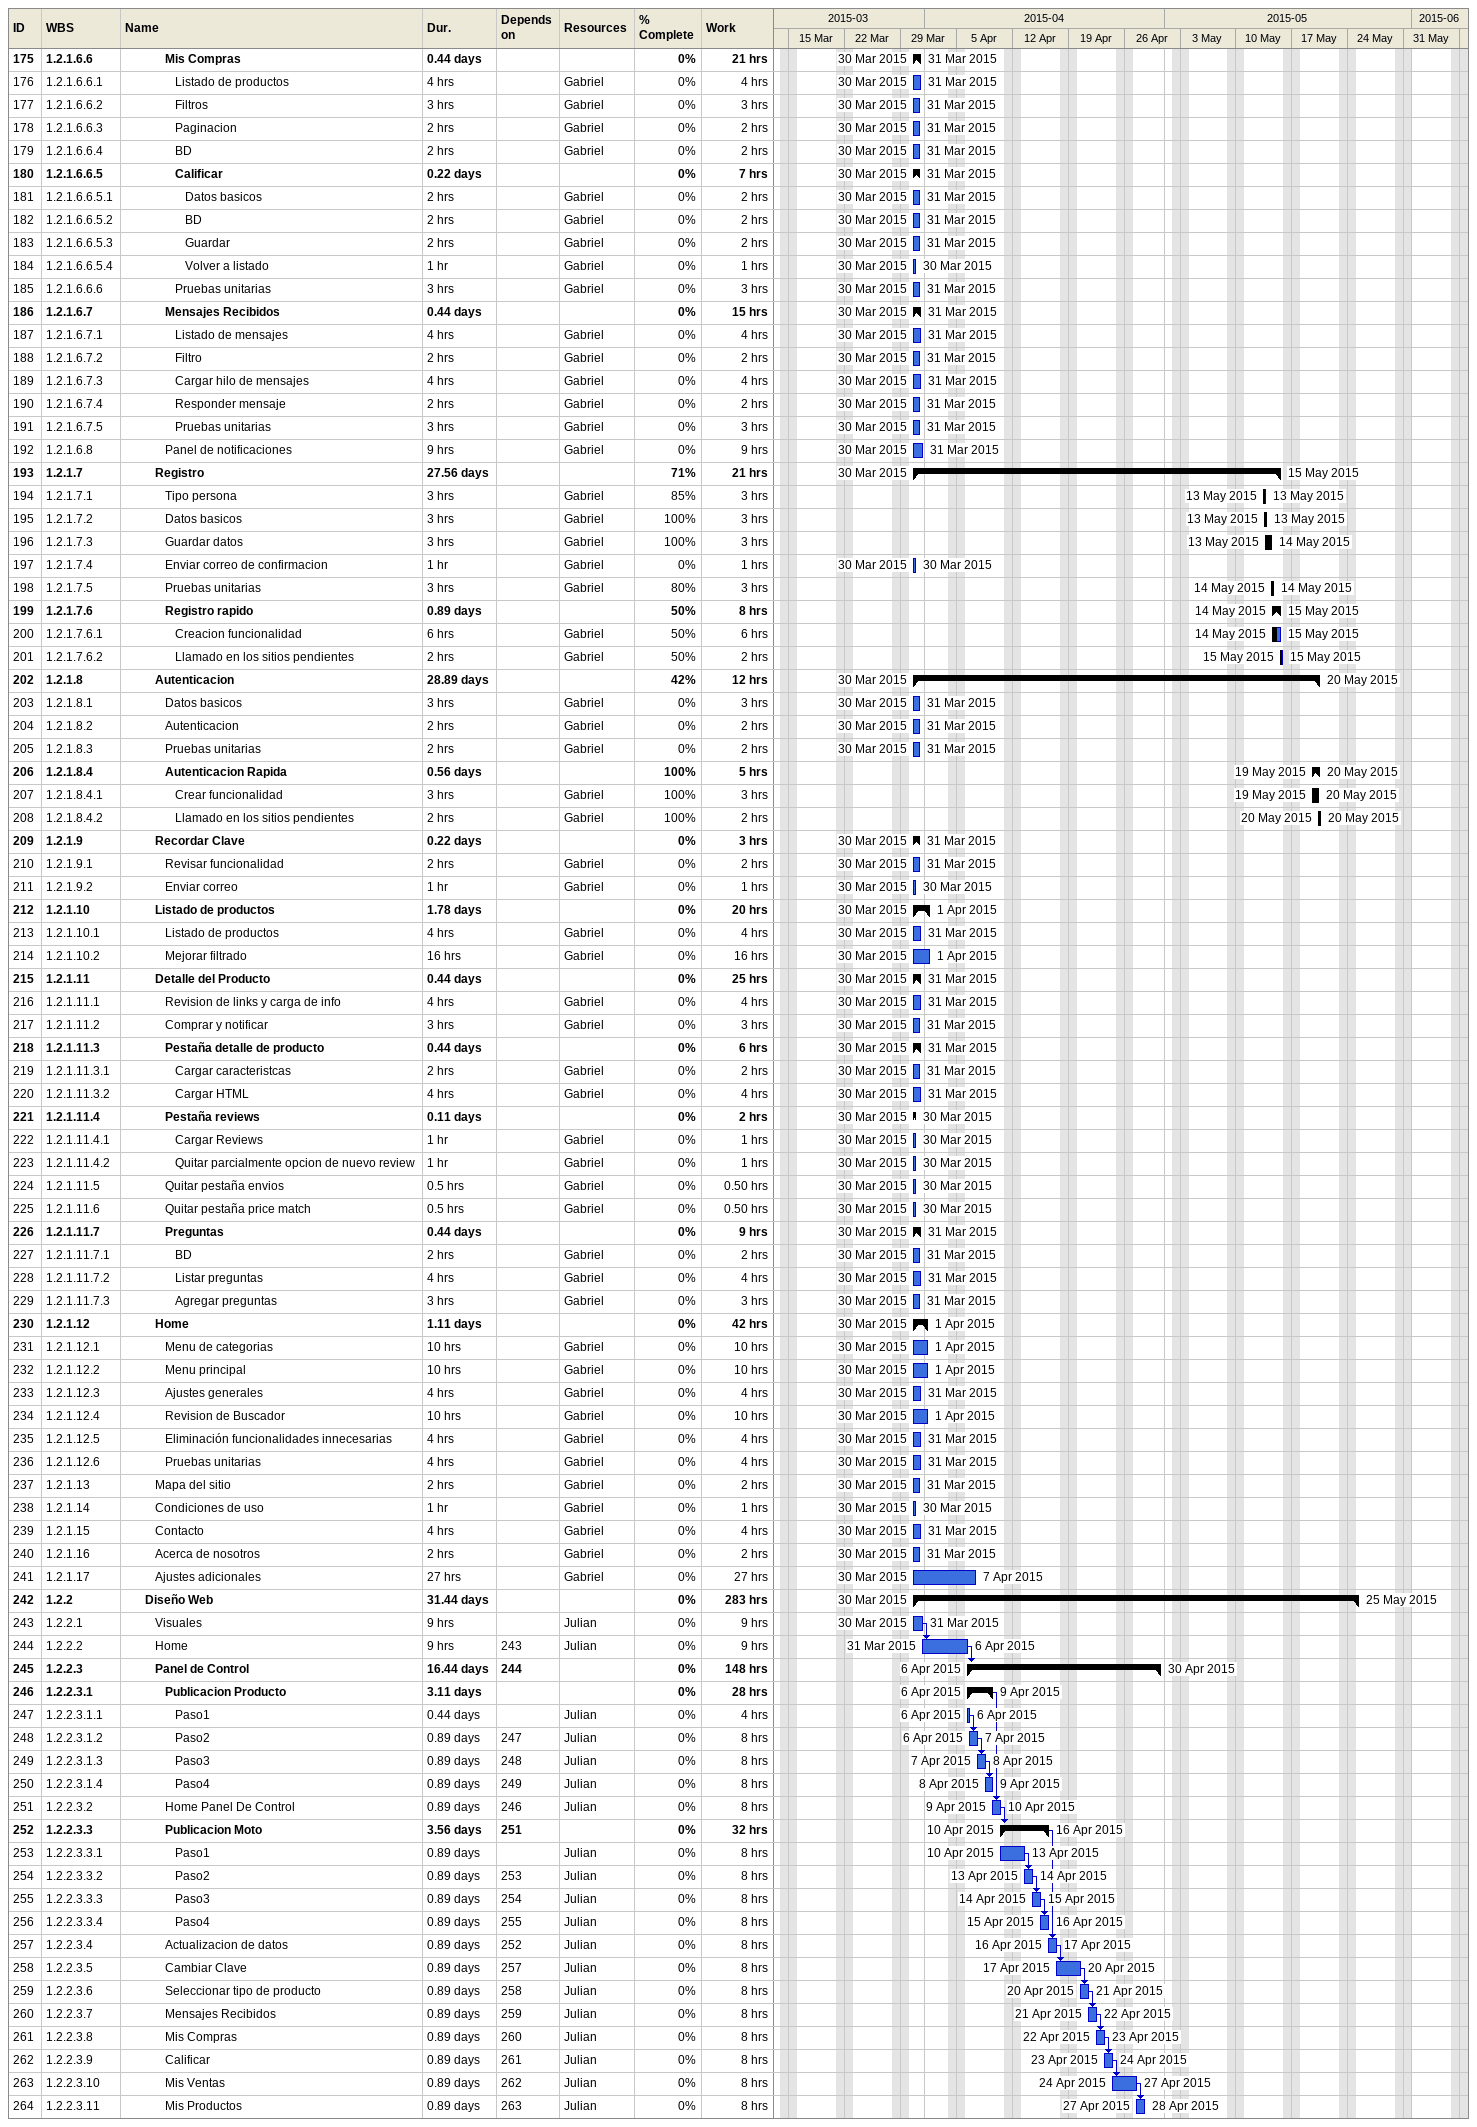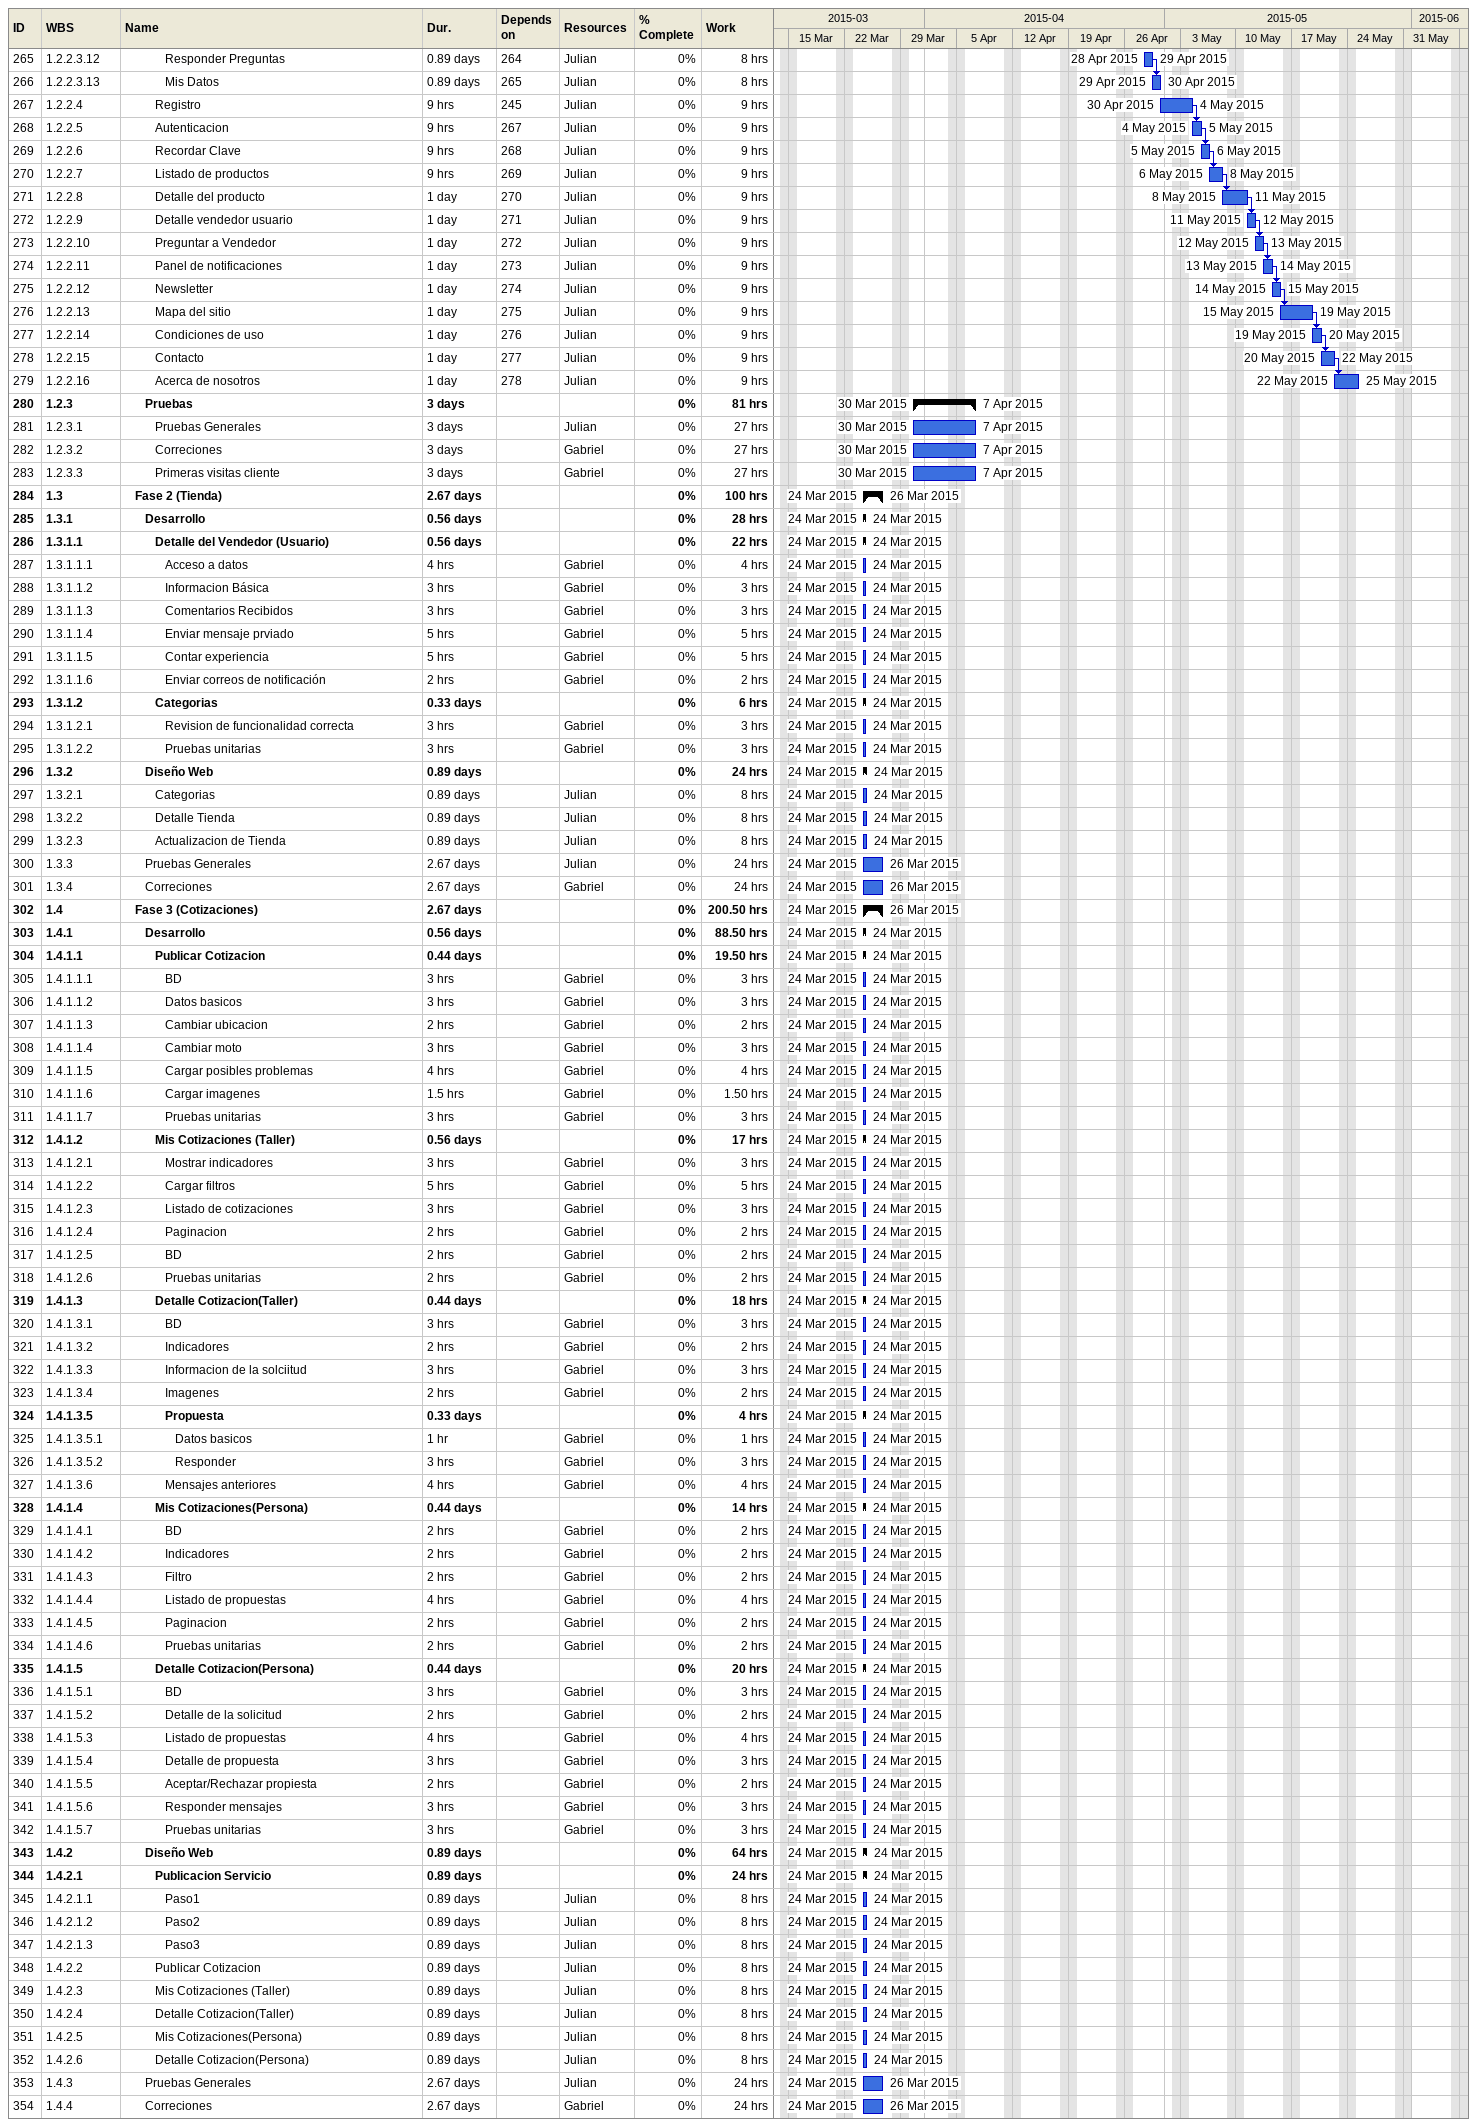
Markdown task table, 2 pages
| ID | WBS | Task | Duration | Start | Finish | Predecessors | Resources | % complete | Work (h) |
|---|---|---|---|---|---|---|---|---|---|
| 175 | 1.2.1.6.6 | **Mis Compras** | 0.44d | 2015-03-30 | 2015-03-31 |  |  | 0 | 21 |
| 176 | 1.2.1.6.6.1 | Listado de productos | 4h | 2015-03-30 | 2015-03-31 |  | Gabriel | 0 | 4 |
| 177 | 1.2.1.6.6.2 | Filtros | 3h | 2015-03-30 | 2015-03-31 |  | Gabriel | 0 | 3 |
| 178 | 1.2.1.6.6.3 | Paginacion | 2h | 2015-03-30 | 2015-03-31 |  | Gabriel | 0 | 2 |
| 179 | 1.2.1.6.6.4 | BD | 2h | 2015-03-30 | 2015-03-31 |  | Gabriel | 0 | 2 |
| 180 | 1.2.1.6.6.5 | **Calificar** | 0.22d | 2015-03-30 | 2015-03-31 |  |  | 0 | 7 |
| 181 | 1.2.1.6.6.5.1 | Datos basicos | 2h | 2015-03-30 | 2015-03-31 |  | Gabriel | 0 | 2 |
| 182 | 1.2.1.6.6.5.2 | BD | 2h | 2015-03-30 | 2015-03-31 |  | Gabriel | 0 | 2 |
| 183 | 1.2.1.6.6.5.3 | Guardar | 2h | 2015-03-30 | 2015-03-31 |  | Gabriel | 0 | 2 |
| 184 | 1.2.1.6.6.5.4 | Volver a listado | 1h | 2015-03-30 | 2015-03-30 |  | Gabriel | 0 | 1 |
| 185 | 1.2.1.6.6.6 | Pruebas unitarias | 3h | 2015-03-30 | 2015-03-31 |  | Gabriel | 0 | 3 |
| 186 | 1.2.1.6.7 | **Mensajes Recibidos** | 0.44d | 2015-03-30 | 2015-03-31 |  |  | 0 | 15 |
| 187 | 1.2.1.6.7.1 | Listado de mensajes | 4h | 2015-03-30 | 2015-03-31 |  | Gabriel | 0 | 4 |
| 188 | 1.2.1.6.7.2 | Filtro | 2h | 2015-03-30 | 2015-03-31 |  | Gabriel | 0 | 2 |
| 189 | 1.2.1.6.7.3 | Cargar hilo de mensajes | 4h | 2015-03-30 | 2015-03-31 |  | Gabriel | 0 | 4 |
| 190 | 1.2.1.6.7.4 | Responder mensaje | 2h | 2015-03-30 | 2015-03-31 |  | Gabriel | 0 | 2 |
| 191 | 1.2.1.6.7.5 | Pruebas unitarias | 3h | 2015-03-30 | 2015-03-31 |  | Gabriel | 0 | 3 |
| 192 | 1.2.1.6.8 | Panel de notificaciones | 9h | 2015-03-30 | 2015-03-31 |  | Gabriel | 0 | 9 |
| 193 | 1.2.1.7 | **Registro** | 27.56d | 2015-03-30 | 2015-05-15 |  |  | 71 | 21 |
| 194 | 1.2.1.7.1 | Tipo persona | 3h | 2015-05-13 | 2015-05-13 |  | Gabriel | 85 | 3 |
| 195 | 1.2.1.7.2 | Datos basicos | 3h | 2015-05-13 | 2015-05-13 |  | Gabriel | 100 | 3 |
| 196 | 1.2.1.7.3 | Guardar datos | 3h | 2015-05-13 | 2015-05-14 |  | Gabriel | 100 | 3 |
| 197 | 1.2.1.7.4 | Enviar correo de confirmacion | 1h | 2015-03-30 | 2015-03-30 |  | Gabriel | 0 | 1 |
| 198 | 1.2.1.7.5 | Pruebas unitarias | 3h | 2015-05-14 | 2015-05-14 |  | Gabriel | 80 | 3 |
| 199 | 1.2.1.7.6 | **Registro rapido** | 0.89d | 2015-05-14 | 2015-05-15 |  |  | 50 | 8 |
| 200 | 1.2.1.7.6.1 | Creacion funcionalidad | 6h | 2015-05-14 | 2015-05-15 |  | Gabriel | 50 | 6 |
| 201 | 1.2.1.7.6.2 | Llamado en los sitios pendientes | 2h | 2015-05-15 | 2015-05-15 |  | Gabriel | 50 | 2 |
| 202 | 1.2.1.8 | **Autenticacion** | 28.89d | 2015-03-30 | 2015-05-20 |  |  | 42 | 12 |
| 203 | 1.2.1.8.1 | Datos basicos | 3h | 2015-03-30 | 2015-03-31 |  | Gabriel | 0 | 3 |
| 204 | 1.2.1.8.2 | Autenticacion | 2h | 2015-03-30 | 2015-03-31 |  | Gabriel | 0 | 2 |
| 205 | 1.2.1.8.3 | Pruebas unitarias | 2h | 2015-03-30 | 2015-03-31 |  | Gabriel | 0 | 2 |
| 206 | 1.2.1.8.4 | **Autenticacion Rapida** | 0.56d | 2015-05-19 | 2015-05-20 |  |  | 100 | 5 |
| 207 | 1.2.1.8.4.1 | Crear funcionalidad | 3h | 2015-05-19 | 2015-05-20 |  | Gabriel | 100 | 3 |
| 208 | 1.2.1.8.4.2 | Llamado en los sitios pendientes | 2h | 2015-05-20 | 2015-05-20 |  | Gabriel | 100 | 2 |
| 209 | 1.2.1.9 | **Recordar Clave** | 0.22d | 2015-03-30 | 2015-03-31 |  |  | 0 | 3 |
| 210 | 1.2.1.9.1 | Revisar funcionalidad | 2h | 2015-03-30 | 2015-03-31 |  | Gabriel | 0 | 2 |
| 211 | 1.2.1.9.2 | Enviar correo | 1h | 2015-03-30 | 2015-03-30 |  | Gabriel | 0 | 1 |
| 212 | 1.2.1.10 | **Listado de productos** | 1.78d | 2015-03-30 | 2015-04-01 |  |  | 0 | 20 |
| 213 | 1.2.1.10.1 | Listado de productos | 4h | 2015-03-30 | 2015-03-31 |  | Gabriel | 0 | 4 |
| 214 | 1.2.1.10.2 | Mejorar filtrado | 16h | 2015-03-30 | 2015-04-01 |  | Gabriel | 0 | 16 |
| 215 | 1.2.1.11 | **Detalle del Producto** | 0.44d | 2015-03-30 | 2015-03-31 |  |  | 0 | 25 |
| 216 | 1.2.1.11.1 | Revision de links y carga de info | 4h | 2015-03-30 | 2015-03-31 |  | Gabriel | 0 | 4 |
| 217 | 1.2.1.11.2 | Comprar y notificar | 3h | 2015-03-30 | 2015-03-31 |  | Gabriel | 0 | 3 |
| 218 | 1.2.1.11.3 | **Pestaña detalle de producto** | 0.44d | 2015-03-30 | 2015-03-31 |  |  | 0 | 6 |
| 219 | 1.2.1.11.3.1 | Cargar caracteristcas | 2h | 2015-03-30 | 2015-03-31 |  | Gabriel | 0 | 2 |
| 220 | 1.2.1.11.3.2 | Cargar HTML | 4h | 2015-03-30 | 2015-03-31 |  | Gabriel | 0 | 4 |
| 221 | 1.2.1.11.4 | **Pestaña reviews** | 0.11d | 2015-03-30 | 2015-03-30 |  |  | 0 | 2 |
| 222 | 1.2.1.11.4.1 | Cargar Reviews | 1h | 2015-03-30 | 2015-03-30 |  | Gabriel | 0 | 1 |
| 223 | 1.2.1.11.4.2 | Quitar parcialmente opcion de nuevo review | 1h | 2015-03-30 | 2015-03-30 |  | Gabriel | 0 | 1 |
| 224 | 1.2.1.11.5 | Quitar pestaña envios | 0.5h | 2015-03-30 | 2015-03-30 |  | Gabriel | 0 | 0.50 |
| 225 | 1.2.1.11.6 | Quitar pestaña price match | 0.5h | 2015-03-30 | 2015-03-30 |  | Gabriel | 0 | 0.50 |
| 226 | 1.2.1.11.7 | **Preguntas** | 0.44d | 2015-03-30 | 2015-03-31 |  |  | 0 | 9 |
| 227 | 1.2.1.11.7.1 | BD | 2h | 2015-03-30 | 2015-03-31 |  | Gabriel | 0 | 2 |
| 228 | 1.2.1.11.7.2 | Listar preguntas | 4h | 2015-03-30 | 2015-03-31 |  | Gabriel | 0 | 4 |
| 229 | 1.2.1.11.7.3 | Agregar preguntas | 3h | 2015-03-30 | 2015-03-31 |  | Gabriel | 0 | 3 |
| 230 | 1.2.1.12 | **Home** | 1.11d | 2015-03-30 | 2015-04-01 |  |  | 0 | 42 |
| 231 | 1.2.1.12.1 | Menu de categorias | 10h | 2015-03-30 | 2015-04-01 |  | Gabriel | 0 | 10 |
| 232 | 1.2.1.12.2 | Menu principal | 10h | 2015-03-30 | 2015-04-01 |  | Gabriel | 0 | 10 |
| 233 | 1.2.1.12.3 | Ajustes generales | 4h | 2015-03-30 | 2015-03-31 |  | Gabriel | 0 | 4 |
| 234 | 1.2.1.12.4 | Revision de Buscador | 10h | 2015-03-30 | 2015-04-01 |  | Gabriel | 0 | 10 |
| 235 | 1.2.1.12.5 | Eliminación funcionalidades innecesarias | 4h | 2015-03-30 | 2015-03-31 |  | Gabriel | 0 | 4 |
| 236 | 1.2.1.12.6 | Pruebas unitarias | 4h | 2015-03-30 | 2015-03-31 |  | Gabriel | 0 | 4 |
| 237 | 1.2.1.13 | Mapa del sitio | 2h | 2015-03-30 | 2015-03-31 |  | Gabriel | 0 | 2 |
| 238 | 1.2.1.14 | Condiciones de uso | 1h | 2015-03-30 | 2015-03-30 |  | Gabriel | 0 | 1 |
| 239 | 1.2.1.15 | Contacto | 4h | 2015-03-30 | 2015-03-31 |  | Gabriel | 0 | 4 |
| 240 | 1.2.1.16 | Acerca de nosotros | 2h | 2015-03-30 | 2015-03-31 |  | Gabriel | 0 | 2 |
| 241 | 1.2.1.17 | Ajustes adicionales | 27h | 2015-03-30 | 2015-04-07 |  | Gabriel | 0 | 27 |
| 242 | 1.2.2 | **Diseño Web** | 31.44d | 2015-03-30 | 2015-05-25 |  |  | 0 | 283 |
| 243 | 1.2.2.1 | Visuales | 9h | 2015-03-30 | 2015-03-31 |  | Julian | 0 | 9 |
| 244 | 1.2.2.2 | Home | 9h | 2015-03-31 | 2015-04-06 | 243 | Julian | 0 | 9 |
| 245 | 1.2.2.3 | **Panel de Control** | 16.44d | 2015-04-06 | 2015-04-30 | 244 |  | 0 | 148 |
| 246 | 1.2.2.3.1 | **Publicacion Producto** | 3.11d | 2015-04-06 | 2015-04-09 |  |  | 0 | 28 |
| 247 | 1.2.2.3.1.1 | Paso1 | 0.44d | 2015-04-06 | 2015-04-06 |  | Julian | 0 | 4 |
| 248 | 1.2.2.3.1.2 | Paso2 | 0.89d | 2015-04-06 | 2015-04-07 | 247 | Julian | 0 | 8 |
| 249 | 1.2.2.3.1.3 | Paso3 | 0.89d | 2015-04-07 | 2015-04-08 | 248 | Julian | 0 | 8 |
| 250 | 1.2.2.3.1.4 | Paso4 | 0.89d | 2015-04-08 | 2015-04-09 | 249 | Julian | 0 | 8 |
| 251 | 1.2.2.3.2 | Home Panel De Control | 0.89d | 2015-04-09 | 2015-04-10 | 246 | Julian | 0 | 8 |
| 252 | 1.2.2.3.3 | **Publicacion Moto** | 3.56d | 2015-04-10 | 2015-04-16 | 251 |  | 0 | 32 |
| 253 | 1.2.2.3.3.1 | Paso1 | 0.89d | 2015-04-10 | 2015-04-13 |  | Julian | 0 | 8 |
| 254 | 1.2.2.3.3.2 | Paso2 | 0.89d | 2015-04-13 | 2015-04-14 | 253 | Julian | 0 | 8 |
| 255 | 1.2.2.3.3.3 | Paso3 | 0.89d | 2015-04-14 | 2015-04-15 | 254 | Julian | 0 | 8 |
| 256 | 1.2.2.3.3.4 | Paso4 | 0.89d | 2015-04-15 | 2015-04-16 | 255 | Julian | 0 | 8 |
| 257 | 1.2.2.3.4 | Actualizacion de datos | 0.89d | 2015-04-16 | 2015-04-17 | 252 | Julian | 0 | 8 |
| 258 | 1.2.2.3.5 | Cambiar Clave | 0.89d | 2015-04-17 | 2015-04-20 | 257 | Julian | 0 | 8 |
| 259 | 1.2.2.3.6 | Seleccionar tipo de producto | 0.89d | 2015-04-20 | 2015-04-21 | 258 | Julian | 0 | 8 |
| 260 | 1.2.2.3.7 | Mensajes Recibidos | 0.89d | 2015-04-21 | 2015-04-22 | 259 | Julian | 0 | 8 |
| 261 | 1.2.2.3.8 | Mis Compras | 0.89d | 2015-04-22 | 2015-04-23 | 260 | Julian | 0 | 8 |
| 262 | 1.2.2.3.9 | Calificar | 0.89d | 2015-04-23 | 2015-04-24 | 261 | Julian | 0 | 8 |
| 263 | 1.2.2.3.10 | Mis Ventas | 0.89d | 2015-04-24 | 2015-04-27 | 262 | Julian | 0 | 8 |
| 264 | 1.2.2.3.11 | Mis Productos | 0.89d | 2015-04-27 | 2015-04-28 | 263 | Julian | 0 | 8 |
| 265 | 1.2.2.3.12 | Responder Preguntas | 0.89d | 2015-04-28 | 2015-04-29 | 264 | Julian | 0 | 8 |
| 266 | 1.2.2.3.13 | Mis Datos | 0.89d | 2015-04-29 | 2015-04-30 | 265 | Julian | 0 | 8 |
| 267 | 1.2.2.4 | Registro | 9h | 2015-04-30 | 2015-05-04 | 245 | Julian | 0 | 9 |
| 268 | 1.2.2.5 | Autenticacion | 9h | 2015-05-04 | 2015-05-05 | 267 | Julian | 0 | 9 |
| 269 | 1.2.2.6 | Recordar Clave | 9h | 2015-05-05 | 2015-05-06 | 268 | Julian | 0 | 9 |
| 270 | 1.2.2.7 | Listado de productos | 9h | 2015-05-06 | 2015-05-08 | 269 | Julian | 0 | 9 |
| 271 | 1.2.2.8 | Detalle del producto | 1d | 2015-05-08 | 2015-05-11 | 270 | Julian | 0 | 9 |
| 272 | 1.2.2.9 | Detalle vendedor usuario | 1d | 2015-05-11 | 2015-05-12 | 271 | Julian | 0 | 9 |
| 273 | 1.2.2.10 | Preguntar a Vendedor | 1d | 2015-05-12 | 2015-05-13 | 272 | Julian | 0 | 9 |
| 274 | 1.2.2.11 | Panel de notificaciones | 1d | 2015-05-13 | 2015-05-14 | 273 | Julian | 0 | 9 |
| 275 | 1.2.2.12 | Newsletter | 1d | 2015-05-14 | 2015-05-15 | 274 | Julian | 0 | 9 |
| 276 | 1.2.2.13 | Mapa del sitio | 1d | 2015-05-15 | 2015-05-19 | 275 | Julian | 0 | 9 |
| 277 | 1.2.2.14 | Condiciones de uso | 1d | 2015-05-19 | 2015-05-20 | 276 | Julian | 0 | 9 |
| 278 | 1.2.2.15 | Contacto | 1d | 2015-05-20 | 2015-05-22 | 277 | Julian | 0 | 9 |
| 279 | 1.2.2.16 | Acerca de nosotros | 1d | 2015-05-22 | 2015-05-25 | 278 | Julian | 0 | 9 |
| 280 | 1.2.3 | **Pruebas** | 3d | 2015-03-30 | 2015-04-07 |  |  | 0 | 81 |
| 281 | 1.2.3.1 | Pruebas Generales | 3d | 2015-03-30 | 2015-04-07 |  | Julian | 0 | 27 |
| 282 | 1.2.3.2 | Correciones | 3d | 2015-03-30 | 2015-04-07 |  | Gabriel | 0 | 27 |
| 283 | 1.2.3.3 | Primeras visitas cliente | 3d | 2015-03-30 | 2015-04-07 |  | Gabriel | 0 | 27 |
| 284 | 1.3 | **Fase 2 (Tienda)** | 2.67d | 2015-03-24 | 2015-03-26 |  |  | 0 | 100 |
| 285 | 1.3.1 | **Desarrollo** | 0.56d | 2015-03-24 | 2015-03-24 |  |  | 0 | 28 |
| 286 | 1.3.1.1 | **Detalle del Vendedor (Usuario)** | 0.56d | 2015-03-24 | 2015-03-24 |  |  | 0 | 22 |
| 287 | 1.3.1.1.1 | Acceso a datos | 4h | 2015-03-24 | 2015-03-24 |  | Gabriel | 0 | 4 |
| 288 | 1.3.1.1.2 | Informacion Básica | 3h | 2015-03-24 | 2015-03-24 |  | Gabriel | 0 | 3 |
| 289 | 1.3.1.1.3 | Comentarios Recibidos | 3h | 2015-03-24 | 2015-03-24 |  | Gabriel | 0 | 3 |
| 290 | 1.3.1.1.4 | Enviar mensaje prviado | 5h | 2015-03-24 | 2015-03-24 |  | Gabriel | 0 | 5 |
| 291 | 1.3.1.1.5 | Contar experiencia | 5h | 2015-03-24 | 2015-03-24 |  | Gabriel | 0 | 5 |
| 292 | 1.3.1.1.6 | Enviar correos de notificación | 2h | 2015-03-24 | 2015-03-24 |  | Gabriel | 0 | 2 |
| 293 | 1.3.1.2 | **Categorias** | 0.33d | 2015-03-24 | 2015-03-24 |  |  | 0 | 6 |
| 294 | 1.3.1.2.1 | Revision de funcionalidad correcta | 3h | 2015-03-24 | 2015-03-24 |  | Gabriel | 0 | 3 |
| 295 | 1.3.1.2.2 | Pruebas unitarias | 3h | 2015-03-24 | 2015-03-24 |  | Gabriel | 0 | 3 |
| 296 | 1.3.2 | **Diseño Web** | 0.89d | 2015-03-24 | 2015-03-24 |  |  | 0 | 24 |
| 297 | 1.3.2.1 | Categorias | 0.89d | 2015-03-24 | 2015-03-24 |  | Julian | 0 | 8 |
| 298 | 1.3.2.2 | Detalle Tienda | 0.89d | 2015-03-24 | 2015-03-24 |  | Julian | 0 | 8 |
| 299 | 1.3.2.3 | Actualizacion de Tienda | 0.89d | 2015-03-24 | 2015-03-24 |  | Julian | 0 | 8 |
| 300 | 1.3.3 | Pruebas Generales | 2.67d | 2015-03-24 | 2015-03-26 |  | Julian | 0 | 24 |
| 301 | 1.3.4 | Correciones | 2.67d | 2015-03-24 | 2015-03-26 |  | Gabriel | 0 | 24 |
| 302 | 1.4 | **Fase 3 (Cotizaciones)** | 2.67d | 2015-03-24 | 2015-03-26 |  |  | 0 | 200.50 |
| 303 | 1.4.1 | **Desarrollo** | 0.56d | 2015-03-24 | 2015-03-24 |  |  | 0 | 88.50 |
| 304 | 1.4.1.1 | **Publicar Cotizacion** | 0.44d | 2015-03-24 | 2015-03-24 |  |  | 0 | 19.50 |
| 305 | 1.4.1.1.1 | BD | 3h | 2015-03-24 | 2015-03-24 |  | Gabriel | 0 | 3 |
| 306 | 1.4.1.1.2 | Datos basicos | 3h | 2015-03-24 | 2015-03-24 |  | Gabriel | 0 | 3 |
| 307 | 1.4.1.1.3 | Cambiar ubicacion | 2h | 2015-03-24 | 2015-03-24 |  | Gabriel | 0 | 2 |
| 308 | 1.4.1.1.4 | Cambiar moto | 3h | 2015-03-24 | 2015-03-24 |  | Gabriel | 0 | 3 |
| 309 | 1.4.1.1.5 | Cargar posibles problemas | 4h | 2015-03-24 | 2015-03-24 |  | Gabriel | 0 | 4 |
| 310 | 1.4.1.1.6 | Cargar imagenes | 1.5h | 2015-03-24 | 2015-03-24 |  | Gabriel | 0 | 1.50 |
| 311 | 1.4.1.1.7 | Pruebas unitarias | 3h | 2015-03-24 | 2015-03-24 |  | Gabriel | 0 | 3 |
| 312 | 1.4.1.2 | **Mis Cotizaciones (Taller)** | 0.56d | 2015-03-24 | 2015-03-24 |  |  | 0 | 17 |
| 313 | 1.4.1.2.1 | Mostrar indicadores | 3h | 2015-03-24 | 2015-03-24 |  | Gabriel | 0 | 3 |
| 314 | 1.4.1.2.2 | Cargar filtros | 5h | 2015-03-24 | 2015-03-24 |  | Gabriel | 0 | 5 |
| 315 | 1.4.1.2.3 | Listado de cotizaciones | 3h | 2015-03-24 | 2015-03-24 |  | Gabriel | 0 | 3 |
| 316 | 1.4.1.2.4 | Paginacion | 2h | 2015-03-24 | 2015-03-24 |  | Gabriel | 0 | 2 |
| 317 | 1.4.1.2.5 | BD | 2h | 2015-03-24 | 2015-03-24 |  | Gabriel | 0 | 2 |
| 318 | 1.4.1.2.6 | Pruebas unitarias | 2h | 2015-03-24 | 2015-03-24 |  | Gabriel | 0 | 2 |
| 319 | 1.4.1.3 | **Detalle Cotizacion(Taller)** | 0.44d | 2015-03-24 | 2015-03-24 |  |  | 0 | 18 |
| 320 | 1.4.1.3.1 | BD | 3h | 2015-03-24 | 2015-03-24 |  | Gabriel | 0 | 3 |
| 321 | 1.4.1.3.2 | Indicadores | 2h | 2015-03-24 | 2015-03-24 |  | Gabriel | 0 | 2 |
| 322 | 1.4.1.3.3 | Informacion de la solciitud | 3h | 2015-03-24 | 2015-03-24 |  | Gabriel | 0 | 3 |
| 323 | 1.4.1.3.4 | Imagenes | 2h | 2015-03-24 | 2015-03-24 |  | Gabriel | 0 | 2 |
| 324 | 1.4.1.3.5 | **Propuesta** | 0.33d | 2015-03-24 | 2015-03-24 |  |  | 0 | 4 |
| 325 | 1.4.1.3.5.1 | Datos basicos | 1h | 2015-03-24 | 2015-03-24 |  | Gabriel | 0 | 1 |
| 326 | 1.4.1.3.5.2 | Responder | 3h | 2015-03-24 | 2015-03-24 |  | Gabriel | 0 | 3 |
| 327 | 1.4.1.3.6 | Mensajes anteriores | 4h | 2015-03-24 | 2015-03-24 |  | Gabriel | 0 | 4 |
| 328 | 1.4.1.4 | **Mis Cotizaciones(Persona)** | 0.44d | 2015-03-24 | 2015-03-24 |  |  | 0 | 14 |
| 329 | 1.4.1.4.1 | BD | 2h | 2015-03-24 | 2015-03-24 |  | Gabriel | 0 | 2 |
| 330 | 1.4.1.4.2 | Indicadores | 2h | 2015-03-24 | 2015-03-24 |  | Gabriel | 0 | 2 |
| 331 | 1.4.1.4.3 | Filtro | 2h | 2015-03-24 | 2015-03-24 |  | Gabriel | 0 | 2 |
| 332 | 1.4.1.4.4 | Listado de propuestas | 4h | 2015-03-24 | 2015-03-24 |  | Gabriel | 0 | 4 |
| 333 | 1.4.1.4.5 | Paginacion | 2h | 2015-03-24 | 2015-03-24 |  | Gabriel | 0 | 2 |
| 334 | 1.4.1.4.6 | Pruebas unitarias | 2h | 2015-03-24 | 2015-03-24 |  | Gabriel | 0 | 2 |
| 335 | 1.4.1.5 | **Detalle Cotizacion(Persona)** | 0.44d | 2015-03-24 | 2015-03-24 |  |  | 0 | 20 |
| 336 | 1.4.1.5.1 | BD | 3h | 2015-03-24 | 2015-03-24 |  | Gabriel | 0 | 3 |
| 337 | 1.4.1.5.2 | Detalle de la solicitud | 2h | 2015-03-24 | 2015-03-24 |  | Gabriel | 0 | 2 |
| 338 | 1.4.1.5.3 | Listado de propuestas | 4h | 2015-03-24 | 2015-03-24 |  | Gabriel | 0 | 4 |
| 339 | 1.4.1.5.4 | Detalle de propuesta | 3h | 2015-03-24 | 2015-03-24 |  | Gabriel | 0 | 3 |
| 340 | 1.4.1.5.5 | Aceptar/Rechazar propiesta | 2h | 2015-03-24 | 2015-03-24 |  | Gabriel | 0 | 2 |
| 341 | 1.4.1.5.6 | Responder mensajes | 3h | 2015-03-24 | 2015-03-24 |  | Gabriel | 0 | 3 |
| 342 | 1.4.1.5.7 | Pruebas unitarias | 3h | 2015-03-24 | 2015-03-24 |  | Gabriel | 0 | 3 |
| 343 | 1.4.2 | **Diseño Web** | 0.89d | 2015-03-24 | 2015-03-24 |  |  | 0 | 64 |
| 344 | 1.4.2.1 | **Publicacion Servicio** | 0.89d | 2015-03-24 | 2015-03-24 |  |  | 0 | 24 |
| 345 | 1.4.2.1.1 | Paso1 | 0.89d | 2015-03-24 | 2015-03-24 |  | Julian | 0 | 8 |
| 346 | 1.4.2.1.2 | Paso2 | 0.89d | 2015-03-24 | 2015-03-24 |  | Julian | 0 | 8 |
| 347 | 1.4.2.1.3 | Paso3 | 0.89d | 2015-03-24 | 2015-03-24 |  | Julian | 0 | 8 |
| 348 | 1.4.2.2 | Publicar Cotizacion | 0.89d | 2015-03-24 | 2015-03-24 |  | Julian | 0 | 8 |
| 349 | 1.4.2.3 | Mis Cotizaciones (Taller) | 0.89d | 2015-03-24 | 2015-03-24 |  | Julian | 0 | 8 |
| 350 | 1.4.2.4 | Detalle Cotizacion(Taller) | 0.89d | 2015-03-24 | 2015-03-24 |  | Julian | 0 | 8 |
| 351 | 1.4.2.5 | Mis Cotizaciones(Persona) | 0.89d | 2015-03-24 | 2015-03-24 |  | Julian | 0 | 8 |
| 352 | 1.4.2.6 | Detalle Cotizacion(Persona) | 0.89d | 2015-03-24 | 2015-03-24 |  | Julian | 0 | 8 |
| 353 | 1.4.3 | Pruebas Generales | 2.67d | 2015-03-24 | 2015-03-26 |  | Julian | 0 | 24 |
| 354 | 1.4.4 | Correciones | 2.67d | 2015-03-24 | 2015-03-26 |  | Gabriel | 0 | 24 |
